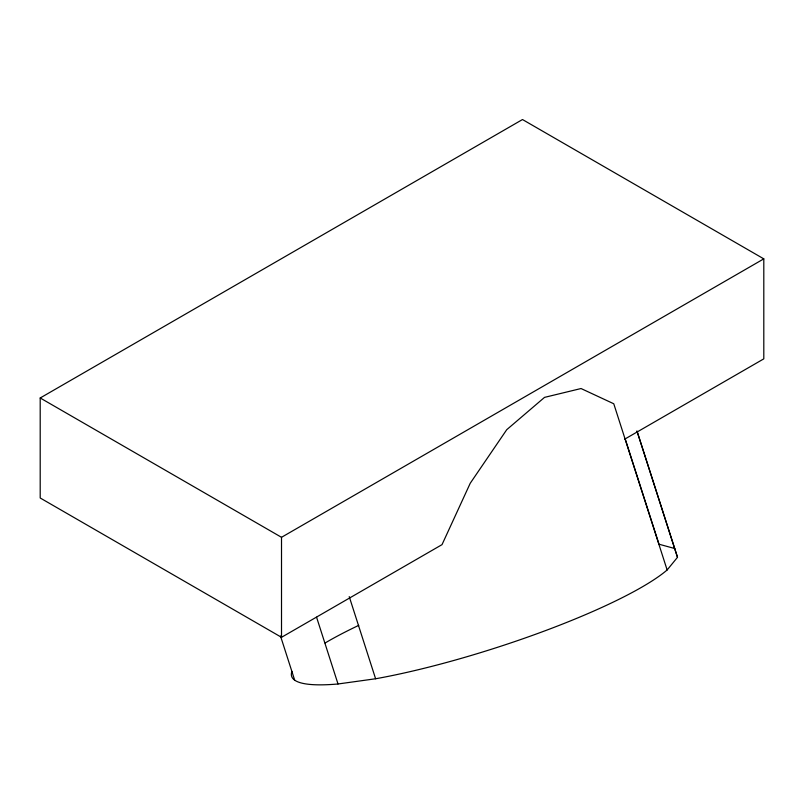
<?xml version="1.0" encoding="UTF-8"?>
<svg xmlns="http://www.w3.org/2000/svg" width="804" height="804" viewBox="0 0 804 804"><rect width="100%" height="100%" fill="white"/><g stroke="black" fill="none" stroke-linecap="round" stroke-linejoin="round"><path stroke-width="1.21" d="M291.912 671.38A202.759 35.286 -17.8 0 0 338.012 683.983L375.609 678.767A202.759 35.286 -17.8 0 0 667.139 569.976L677.501 557.303L637.26 431.838M667.139 569.976L613.764 403.769L581.041 388.533L544.529 397.377L506.741 429.688L470.229 483.264L442.019 544.64L281.511 637.311L40.2 497.988L40.2 397.98L522.489 119.535L763.8 258.858L763.8 358.855L624.738 439.145M40.2 397.98L281.511 537.303L763.8 258.858M674.727 548.519L659.009 544.218L625.271 439.145M636.919 430.914L677.501 557.303M349.227 596.608L375.609 678.767M316.565 617.201L338.012 683.983M280.495 635.994L294.686 680.164M281.511 537.303L281.511 637.311M325.077 643.009A202.759 35.286 -17.8 0 1 358.745 625.361"/></g></svg>
